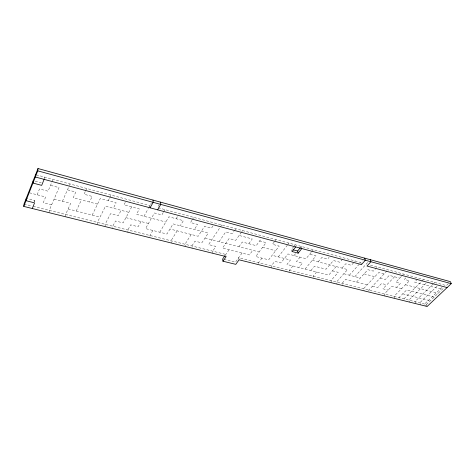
<?xml version="1.0" encoding="UTF-8"?>
<svg xmlns="http://www.w3.org/2000/svg" width="475" height="475" viewBox="0 0 475 475"><rect width="100%" height="100%" fill="white"/><g stroke="black" fill="none" stroke-linecap="round" stroke-linejoin="round"><path stroke-width="0.36" stroke-dasharray="2.38 1.78" d="M105.106 226.581L105.123 224.307L110.556 213.697L118.293 215.686L121.113 210.312M97.345 224.657L97.387 222.371L105.474 206.221L128.808 212.325M65.497 216.754L65.633 214.451L70.638 203.413L54.073 199.144M49.062 212.675L49.252 210.36L59.031 187.601L50.516 185.333M44.122 179.366L44.341 177.044L43.801 178.374M34.699 201.691L34.818 200.527L26.268 198.36M34.307 201.786L34.818 200.527M37.145 194.786L39.508 188.961L48.064 191.199L52.998 179.384M62.397 201.293L69.178 185.933M69.469 185.286L70.039 183.979M76.226 211.025L81.391 199.922M85.227 191.686L84.033 194.245L92.192 196.412L89.502 202.041M85.524 191.045L86.711 188.486M92.186 215.074L100.261 198.556L116.149 202.777L113.335 208.276M108.247 200.682L109.499 198.182M109.808 197.558L111.061 195.059M125.258 202.398L123.969 204.856L139.365 208.953L136.432 214.32L165.817 222.009M131.706 206.916L123.138 222.923L115.52 220.988L112.783 226.219L112.789 228.487M141.039 221.546L138.148 226.729L130.678 224.835L127.864 229.983L127.918 232.239M143.972 216.291L148.2 208.715M148.55 208.086L151.317 203.128M158.187 206.388L159.22 204.577M152.861 230.458L149.934 235.493L150.053 237.732M163.246 212.568L161.874 214.932L154.446 212.96L145.54 228.6L166.963 234.033L173.066 223.903L208.24 233.106L201.816 242.868L194.982 241.134L191.864 245.955L192.096 248.164M163.59 211.975L164.962 209.612M159.784 232.21L168.898 216.802L183.386 220.649L180.239 225.779M176.178 218.737L177.585 216.404M177.133 230.844L171.047 240.76L171.226 242.986M191.959 220.252L190.523 222.549L197.588 224.426L194.376 229.478M192.316 219.682L193.752 217.384M191.205 234.466L184.995 244.239L185.208 246.454M212.99 225.88L211.512 228.125L204.588 226.284L198.14 236.253L169.991 229.003M221.718 224.936L208.59 244.589L215.852 246.43L212.646 251.144L212.937 253.335M219.1 241.65L225.732 231.907L232.453 233.694L233.967 231.497M234.347 230.951L235.861 228.754M229.063 249.779L225.803 254.428L226.171 256.619M241.401 232.192L235.719 240.297L229.087 238.563L222.49 248.11L249.405 254.933L252.789 250.325M241.781 231.652L242.547 230.559M238.907 246.751L242.28 242.013L256.221 245.658L261.256 238.8M242.03 253.068L235.446 262.176L223.345 259.207M248.787 243.717L252.231 238.949L239.109 235.463M261.992 258.127L258.602 262.616L259.006 264.765M274.212 241.953L272.43 244.316L279.169 246.109L268.654 259.819L255.728 256.536L266.089 242.63L259.694 240.932M274.657 241.365L275.999 239.596M278.285 256.892L287.66 244.827M288.105 244.257L289.002 243.105M293.817 246.507L291.543 249.399L292.042 251.536M294.274 245.931L295.183 244.773M294.031 255.55L295.836 253.288M292.915 265.964L289.412 270.305L289.887 272.424M300.052 257.129L296.459 261.577L302.409 263.108L298.84 267.473M311.072 252.522L306.025 258.691L287.951 253.959L280.897 262.918L274.805 261.375L271.362 265.798L271.801 267.936M311.535 251.952L313.387 249.69M305.057 269.046L315.958 255.888L309.682 254.22M310.882 270.524L314.486 266.22L326.01 269.188L333.444 260.532L339.916 262.253L343.716 257.877M318.143 261.862L321.842 257.45L327.667 259L329.08 257.337M316.647 271.985L313.061 276.207L313.595 278.308M336.157 266.576L328.777 275.061L286.93 264.45L290.457 260.027L272.116 255.307M341.97 268.096L345.747 263.803L351.363 265.299L355.199 260.983M349.351 275.197L359.83 263.548M361.439 264.563L360.78 262.485L362.247 260.858M354.837 276.61L368.273 261.826M356.517 282.097L367.911 269.693L373.332 271.136L377.233 266.932M386.983 270.863L368.748 290.106L369.396 292.149M394.547 276.777L382.939 288.794L388.087 290.1M401.233 276.628L395.812 282.18L400.431 283.391L396.536 287.351M401.725 276.118L403.714 274.081M405.87 277.869L404.373 279.389L409.48 280.743L393.935 296.394L394.63 298.413M417.555 279.092L414.55 282.091L442.213 289.447M403.928 298.888L423.593 279.448M426.069 283.266L408.862 300.123L409.581 302.124M433.206 283.925L414.924 301.631L415.655 303.626M433.711 283.433L434.72 282.453M437.083 286.211L419.769 302.842L420.512 304.831M441.94 287.512L424.573 304.042L425.327 306.025M239.067 259.819L238.717 257.652L426.36 304.487L443.745 287.993M448.353 283.623L446.292 285.576L369.728 264.902M24.023 204.06L31.813 206.007M33.22 206.358L225.851 254.44M51.644 204.796L43.278 202.671L45.653 196.977L28.542 192.571M68.115 208.97L100.047 217.063M367.223 284.81L345.634 279.336L341.958 283.421L342.546 285.493M372.501 286.146L377.744 287.476L381.556 283.492L386.763 284.834M402.782 293.823L430.261 300.788M125.952 217.663L148.467 223.458M205.004 238.023L259.136 251.964M332.447 270.845L338.242 272.335L330.915 280.666L331.479 282.744M343.823 273.772L360.27 278.012M401.618 288.658L391.928 286.164L384.293 293.989L384.97 296.014M434.197 297.053L406.659 289.958L398.952 297.647L399.653 299.66M97.529 204.143L73.192 197.772L75.792 192.054L67.456 189.84M262.592 247.327L275.619 250.735M312.283 260.33L347.569 269.562L336.46 282.049L337.036 284.121M364.07 273.879L374.828 276.693M380.142 278.083L385.409 279.46L389.31 275.381L399.742 278.154M405.525 284.727L438.188 293.271M35.209 181.266L41.236 182.869M384.032 273.98L378.7 272.561L363.482 288.794L364.117 290.842M36.254 174.859L149.958 205.562L150.053 207.248M158.175 207.783L360.78 262.485M426.36 304.487L427.114 306.47M301.304 246.43L301.833 248.562"/><path stroke-width="0.71" d="M222.941 261.208L226.171 256.619L23.75 206.393L37.757 170.852L38 168.53L450.413 281.663L451.25 283.658L427.114 306.47L239.067 259.819L235.784 264.343L222.941 261.208L222.632 259.029L225.049 255.586M35.583 174.675L35.334 177.003L361.439 264.563L365.358 260.229L364.681 258.151M33.197 180.732L32.947 183.059L41.681 185.369L44.122 179.366M26.268 198.36L26 200.693L34.574 202.855L32.276 208.513M23.75 206.393L24.023 204.06L38 168.53M150.082 207.812L153.152 202.332L153.015 200.082M157.647 209.843L160.752 204.404L160.598 202.16M295.693 246.911L292.042 251.536L298.158 253.151L301.833 248.562M298.158 253.151L297.647 251.02L300.39 247.576M292.897 249.755L297.647 251.02M447.112 287.571L366.985 266.053L370.916 261.743L370.233 259.671M37.757 170.852L451.25 283.658"/></g></svg>
